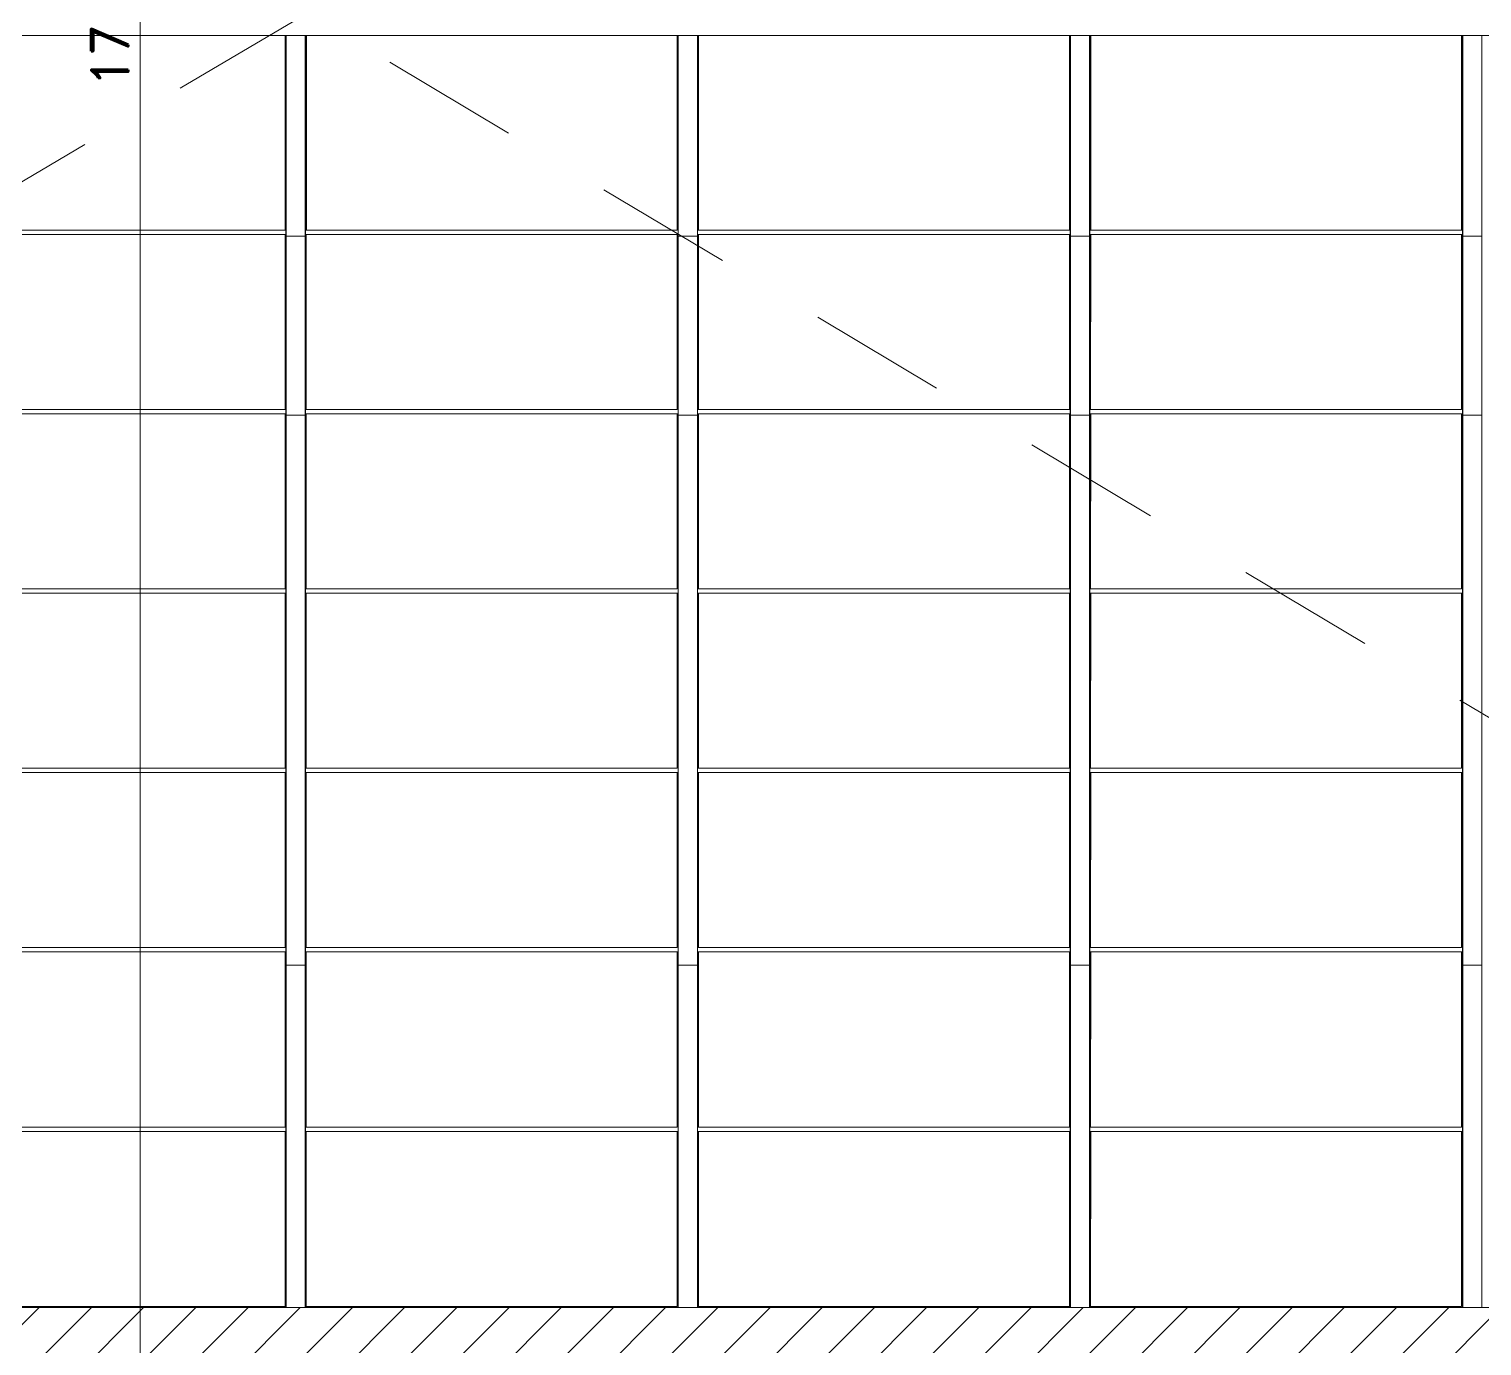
# Model space of a CAD drawing. Header units: metres. Extents: x -227.9 to -140, y 37.9 to 92.1.
# Drawn here: x -195.01 to -187.14, y 60.81 to 67.94 of the extents above; entities that cross this region are included whole.
import ezdxf

# ---------------------------------------------------------------- set-up
doc = ezdxf.new("R2010")
doc.units = ezdxf.units.M
doc.linetypes.add('JIS_02_0.7', pattern=[1.35, 0.75, -0.6])
for name, color, linetype, lineweight in [('A-ANNO-DIMS', 7, 'Continuous', 9), ('A-ANNO-DIMS-100', 7, 'Continuous', 9), ('A-FLOR', 7, 'Continuous', 5), ('A-FLOR-PATT', 7, 'Continuous', 5), ('A-GENM', 7, 'Continuous', 5), ('S-BEAM', 7, 'Continuous', 5)]:
    doc.layers.add(name, color=color, linetype=linetype, lineweight=lineweight)
doc.layers.add('A-DETL', color=94, linetype='Continuous', lineweight=5, true_color=0x00a600)
doc.layers.add('G-IMPT', color=8, linetype='Continuous', lineweight=5, true_color=0x808080)
doc.styles.add('RomanD_B', font='', dxfattribs={"height": 0.2})
doc.styles.get('RomanD_B').set_extended_font_data('RomanD', bold=True)
doc.dimstyles.new('LAG-Romans_0_2', dxfattribs={"dimscale": 0.3048, "dimtxt": 0.200715, "dimasz": 0.492126, "dimexe": 0.787402, "dimexo": 0.0625, "dimgap": 0, "dimtad": 1, "dimrnd": 0.01, "dimzin": 0, "dimdsep": 46, "dimtxsty": 'RomanD_B', "dimblk1": 'OBLIQUE', "dimblk2": 'OBLIQUE', "dimsah": 1, "dimcen": 0.09, "dimdle": 0.656168, "dimazin": 0, "dimtfac": 1, "dimtdec": 4, "dimtix": 1, "dimtmove": 0, "dimatfit": 3, "dimfxl": 0.787402, "dimfxlon": 1, "dimtvp": 1, "dimtolj": 1, "dimtzin": 0, "dimarcsym": 2})

# ---------------------------------------------------------------- blocks, each defined once
blk = doc.blocks.new('LAG-B1020-CADRE STRUCTURELLE-PATIO - MUC-PATIO_skp_97-11715570-MUC-LAG-PRO-PLA-ARC-TZN-N02-AG02Ec-Cote')
at = {"layer": 'G-IMPT', "color": 7}
for p, q in [((-0.3673, 0.0244), (-24.7873, 0.0244)), ((-24.7873, 0.0244), (-0.3673, 0.0244))]:
    blk.add_line(p, q, dxfattribs=at)
blk = doc.blocks.new('LAG-B1020-CADRE STRUCTURELLE-PATIO - MUC-PATIO_skp_80-11715553-MUC-LAG-PRO-PLA-ARC-TZN-N02-AG02Ec-Cote')
at = {"layer": 'G-IMPT', "color": 7}
for p, q in [((12.4326, 7.8857), (12.4326, 6.8313)), ((12.4326, 6.8313), (12.4326, 7.8857)), ((12.5465, 7.8857), (12.5465, 6.8313)), ((12.5465, 6.8313), (12.5465, 7.8857)), ((14.5576, 7.8857), (14.5576, 6.8313)), ((14.5576, 6.8313), (14.5576, 7.8857)), ((14.6715, 7.8857), (14.6715, 6.8313)), ((14.6715, 6.8313), (14.6715, 7.8857)), ((16.6826, 7.8857), (16.6826, 6.8313)), ((16.6826, 6.8313), (16.6826, 7.8857)), ((16.7965, 7.8857), (16.7965, 6.8313)), ((16.7965, 6.8313), (16.7965, 7.8857)), ((18.8076, 7.8857), (18.8076, 6.8313)), ((18.8076, 6.8313), (18.8076, 7.8857)), ((10.4177, 6.8069), (12.4365, 6.8069)), ((12.4365, 6.8069), (10.4177, 6.8069)), ((10.4215, 6.8313), (12.4326, 6.8313)), ((12.4326, 6.8313), (10.4215, 6.8313)), ((12.4321, 5.8597), (12.4321, 6.8069)), ((12.4321, 6.8069), (12.4321, 5.8597)), ((12.5427, 6.8069), (14.5615, 6.8069)), ((14.5615, 6.8069), (12.5427, 6.8069)), ((12.546, 5.8597), (12.546, 6.8069)), ((12.546, 6.8069), (12.546, 5.8597)), ((12.5465, 6.8313), (14.5576, 6.8313)), ((14.5576, 6.8313), (12.5465, 6.8313)), ((14.5571, 5.8597), (14.5571, 6.8069)), ((14.5571, 6.8069), (14.5571, 5.8597)), ((16.6865, 6.8069), (14.6677, 6.8069)), ((14.6677, 6.8069), (16.6865, 6.8069)), ((14.671, 6.8069), (14.671, 5.8597)), ((14.671, 5.8597), (14.671, 6.8069)), ((16.6826, 6.8313), (14.6715, 6.8313)), ((14.6715, 6.8313), (16.6826, 6.8313)), ((16.6821, 6.8069), (16.6821, 5.8597)), ((16.6821, 5.8597), (16.6821, 6.8069)), ((16.7927, 6.8069), (18.8115, 6.8069)), ((18.8115, 6.8069), (16.7927, 6.8069)), ((16.796, 5.8597), (16.796, 6.8069)), ((16.796, 6.8069), (16.796, 5.8597)), ((16.7965, 6.8313), (18.8076, 6.8313)), ((18.8076, 6.8313), (16.7965, 6.8313)), ((18.8071, 5.8597), (18.8071, 6.8069)), ((18.8071, 6.8069), (18.8071, 5.8597)), ((10.4177, 5.8353), (12.4365, 5.8353)), ((10.4177, 5.8353), (12.4365, 5.8353)), ((10.421, 5.8597), (12.4321, 5.8597)), ((10.421, 5.8597), (12.4321, 5.8597)), ((12.4321, 4.8881), (12.4321, 5.8353)), ((12.4321, 5.8353), (12.4321, 4.8881)), ((12.5427, 5.8353), (14.5615, 5.8353)), ((12.5427, 5.8353), (14.5615, 5.8353)), ((12.546, 5.8597), (14.5571, 5.8597)), ((12.546, 5.8597), (14.5571, 5.8597)), ((12.546, 4.8881), (12.546, 5.8353)), ((12.546, 5.8353), (12.546, 4.8881)), ((14.5571, 4.8881), (14.5571, 5.8353)), ((14.5571, 5.8353), (14.5571, 4.8881)), ((14.6677, 5.8353), (16.6865, 5.8353)), ((14.6677, 5.8353), (16.6865, 5.8353)), ((14.671, 5.8597), (16.6821, 5.8597)), ((14.671, 5.8597), (16.6821, 5.8597)), ((14.671, 4.8881), (14.671, 5.8353)), ((14.671, 5.8353), (14.671, 4.8881)), ((16.6821, 4.8881), (16.6821, 5.8353)), ((16.6821, 5.8353), (16.6821, 4.8881)), ((16.7927, 5.8353), (18.8115, 5.8353)), ((16.7927, 5.8353), (18.8115, 5.8353)), ((16.796, 5.8597), (18.8071, 5.8597)), ((16.796, 5.8597), (18.8071, 5.8597)), ((16.796, 4.8881), (16.796, 5.8353)), ((16.796, 5.8353), (16.796, 4.8881)), ((18.8071, 4.8881), (18.8071, 5.8353)), ((18.8071, 5.8353), (18.8071, 4.8881)), ((10.421, 4.8881), (12.4321, 4.8881)), ((10.421, 4.8881), (12.4321, 4.8881)), ((12.546, 4.8881), (14.5571, 4.8881)), ((12.546, 4.8881), (14.5571, 4.8881)), ((14.671, 4.8881), (16.6821, 4.8881)), ((14.671, 4.8881), (16.6821, 4.8881)), ((16.796, 4.8881), (18.8071, 4.8881)), ((16.796, 4.8881), (18.8071, 4.8881)), ((10.4177, 4.8637), (12.4365, 4.8637)), ((10.4177, 4.8637), (12.4365, 4.8637)), ((12.4321, 3.9159), (12.4321, 4.8637)), ((12.4321, 4.8637), (12.4321, 3.9159)), ((12.5427, 4.8637), (14.5615, 4.8637)), ((12.5427, 4.8637), (14.5615, 4.8637)), ((12.546, 4.8637), (12.546, 3.9159)), ((12.546, 3.9159), (12.546, 4.8637)), ((14.5571, 4.8637), (14.5571, 3.9159)), ((14.5571, 3.9159), (14.5571, 4.8637)), ((14.6677, 4.8637), (16.6865, 4.8637)), ((14.6677, 4.8637), (16.6865, 4.8637)), ((14.671, 4.8637), (14.671, 3.9159)), ((14.671, 3.9159), (14.671, 4.8637)), ((16.6821, 4.8637), (16.6821, 3.9159)), ((16.6821, 3.9159), (16.6821, 4.8637)), ((16.7927, 4.8637), (18.8115, 4.8637)), ((16.7927, 4.8637), (18.8115, 4.8637)), ((16.796, 3.9159), (16.796, 4.8637)), ((16.796, 4.8637), (16.796, 3.9159)), ((18.8071, 3.9159), (18.8071, 4.8637)), ((18.8071, 4.8637), (18.8071, 3.9159)), ((10.4177, 3.8915), (12.4365, 3.8915)), ((10.4177, 3.8915), (12.4365, 3.8915)), ((10.421, 3.9159), (12.4321, 3.9159)), ((10.421, 3.9159), (12.4321, 3.9159)), ((12.4321, 2.9443), (12.4321, 3.8915)), ((12.4321, 3.8915), (12.4321, 2.9443)), ((12.5427, 3.8915), (14.5615, 3.8915)), ((12.5427, 3.8915), (14.5615, 3.8915)), ((12.546, 3.9159), (14.5571, 3.9159)), ((12.546, 3.9159), (14.5571, 3.9159)), ((12.546, 2.9443), (12.546, 3.8915)), ((12.546, 3.8915), (12.546, 2.9443)), ((14.5571, 2.9443), (14.5571, 3.8915)), ((14.5571, 3.8915), (14.5571, 2.9443)), ((14.6677, 3.8915), (16.6865, 3.8915)), ((14.6677, 3.8915), (16.6865, 3.8915)), ((14.671, 3.9159), (16.6821, 3.9159)), ((14.671, 3.9159), (16.6821, 3.9159)), ((14.671, 3.8915), (14.671, 2.9443)), ((14.671, 2.9443), (14.671, 3.8915)), ((16.6821, 3.8915), (16.6821, 2.9443)), ((16.6821, 2.9443), (16.6821, 3.8915)), ((16.7927, 3.8915), (18.8115, 3.8915)), ((16.7927, 3.8915), (18.8115, 3.8915)), ((16.796, 3.9159), (18.8071, 3.9159)), ((16.796, 3.9159), (18.8071, 3.9159)), ((16.796, 2.9443), (16.796, 3.8915)), ((16.796, 3.8915), (16.796, 2.9443)), ((18.8071, 2.9443), (18.8071, 3.8915)), ((18.8071, 3.8915), (18.8071, 2.9443)), ((10.4177, 2.92), (12.4365, 2.92)), ((10.4177, 2.92), (12.4365, 2.92)), ((10.421, 2.9443), (12.4321, 2.9443)), ((10.421, 2.9443), (12.4321, 2.9443)), ((12.4321, 1.9715), (12.4321, 2.9199)), ((12.4321, 2.9199), (12.4321, 1.9715)), ((12.5427, 2.92), (14.5615, 2.92)), ((12.5427, 2.92), (14.5615, 2.92)), ((12.546, 2.9443), (14.5571, 2.9443)), ((12.546, 2.9443), (14.5571, 2.9443)), ((12.546, 2.9199), (12.546, 1.9715)), ((12.546, 1.9715), (12.546, 2.9199)), ((14.5571, 1.9715), (14.5571, 2.9199)), ((14.5571, 2.9199), (14.5571, 1.9715)), ((14.6677, 2.92), (16.6865, 2.92)), ((14.6677, 2.92), (16.6865, 2.92)), ((14.671, 2.9443), (16.6821, 2.9443)), ((14.671, 2.9443), (16.6821, 2.9443)), ((14.671, 1.9715), (14.671, 2.9199)), ((14.671, 2.9199), (14.671, 1.9715)), ((16.6821, 1.9715), (16.6821, 2.9199)), ((16.6821, 2.9199), (16.6821, 1.9715)), ((16.7927, 2.92), (18.8115, 2.92)), ((16.7927, 2.92), (18.8115, 2.92)), ((16.796, 2.9443), (18.8071, 2.9443)), ((16.796, 2.9443), (18.8071, 2.9443)), ((16.796, 1.9715), (16.796, 2.9199)), ((16.796, 2.9199), (16.796, 1.9715)), ((18.8071, 1.9715), (18.8071, 2.9199)), ((18.8071, 2.9199), (18.8071, 1.9715)), ((10.421, 1.9715), (12.4321, 1.9715)), ((10.421, 1.9715), (12.4321, 1.9715)), ((12.546, 1.9715), (14.5571, 1.9715)), ((12.546, 1.9715), (14.5571, 1.9715)), ((14.671, 1.9715), (16.6821, 1.9715)), ((14.671, 1.9715), (16.6821, 1.9715)), ((16.796, 1.9715), (18.8071, 1.9715)), ((16.796, 1.9715), (18.8071, 1.9715)), ((10.4177, 1.9471), (12.4365, 1.9471)), ((10.4177, 1.9471), (12.4365, 1.9471)), ((12.4321, 0.9999), (12.4321, 1.9471)), ((12.4321, 1.9471), (12.4321, 0.9999)), ((12.5427, 1.9471), (14.5615, 1.9471)), ((12.5427, 1.9471), (14.5615, 1.9471)), ((12.546, 0.9999), (12.546, 1.9471)), ((12.546, 1.9471), (12.546, 0.9999)), ((14.5571, 0.9999), (14.5571, 1.9471)), ((14.5571, 1.9471), (14.5571, 0.9999)), ((14.6677, 1.9471), (16.6865, 1.9471)), ((14.6677, 1.9471), (16.6865, 1.9471)), ((14.671, 0.9999), (14.671, 1.9471)), ((14.671, 1.9471), (14.671, 0.9999)), ((16.6821, 0.9999), (16.6821, 1.9471)), ((16.6821, 1.9471), (16.6821, 0.9999)), ((16.7927, 1.9471), (18.8115, 1.9471)), ((16.7927, 1.9471), (18.8115, 1.9471)), ((16.796, 0.9999), (16.796, 1.9471)), ((16.796, 1.9471), (16.796, 0.9999)), ((18.8071, 0.9999), (18.8071, 1.9471)), ((18.8071, 1.9471), (18.8071, 0.9999)), ((10.421, 0.9999), (12.4321, 0.9999)), ((10.421, 0.9999), (12.4321, 0.9999)), ((12.546, 0.9999), (14.5571, 0.9999)), ((12.546, 0.9999), (14.5571, 0.9999)), ((14.671, 0.9999), (16.6821, 0.9999)), ((14.671, 0.9999), (16.6821, 0.9999)), ((16.796, 0.9999), (18.8071, 0.9999)), ((16.796, 0.9999), (18.8071, 0.9999))]:
    blk.add_line(p, q, dxfattribs=at)
blk = doc.blocks.new('LAG-B1020-CADRE STRUCTURELLE-PATIO - MUC-PATIO_skp_79-11715552-MUC-LAG-PRO-PLA-ARC-TZN-N02-AG02Ec-Cote')
at = {"layer": 'G-IMPT', "color": 7}
for p, q in [((12.4121, 6.8029), (12.4121, 7.8574)), ((12.4121, 7.8574), (12.4121, 6.8029)), ((12.526, 7.8574), (12.526, 6.8029)), ((12.526, 7.8574), (12.526, 6.8029)), ((14.5371, 6.8029), (14.5371, 7.8574)), ((14.5371, 7.8574), (14.5371, 6.8029)), ((14.651, 7.8574), (14.651, 6.8029)), ((14.651, 7.8574), (14.651, 6.8029)), ((16.6621, 6.8029), (16.6621, 7.8574)), ((16.6621, 7.8574), (16.6621, 6.8029)), ((16.776, 7.8574), (16.776, 6.8029)), ((16.776, 7.8574), (16.776, 6.8029)), ((18.7871, 6.8029), (18.7871, 7.8574)), ((18.7871, 7.8574), (18.7871, 6.8029)), ((12.4121, 6.8029), (10.401, 6.8029)), ((10.401, 6.8029), (12.4121, 6.8029)), ((12.4121, 5.8313), (12.4121, 6.7786)), ((12.4121, 6.7786), (12.4121, 5.8313)), ((14.5371, 6.8029), (12.526, 6.8029)), ((12.526, 6.8029), (14.5371, 6.8029)), ((12.526, 6.7786), (12.526, 5.8313)), ((12.526, 6.7786), (12.526, 5.8313)), ((14.5371, 6.7786), (14.5371, 5.8313)), ((14.5371, 5.8313), (14.5371, 6.7786)), ((16.6621, 6.8029), (14.651, 6.8029)), ((14.651, 6.8029), (16.6621, 6.8029)), ((14.651, 6.7786), (14.651, 5.8313)), ((14.651, 6.7786), (14.651, 5.8313)), ((16.6621, 5.8313), (16.6621, 6.7786)), ((16.6621, 6.7786), (16.6621, 5.8313)), ((18.7871, 6.8029), (16.776, 6.8029)), ((16.776, 6.8029), (18.7871, 6.8029)), ((16.776, 6.7786), (16.776, 5.8313)), ((16.776, 6.7786), (16.776, 5.8313)), ((18.7871, 5.8313), (18.7871, 6.7786)), ((18.7871, 6.7786), (18.7871, 5.8313)), ((12.4121, 5.8313), (10.401, 5.8313)), ((12.4121, 5.8313), (10.401, 5.8313)), ((14.5371, 5.8313), (12.526, 5.8313)), ((14.5371, 5.8313), (12.526, 5.8313)), ((16.6621, 5.8313), (14.651, 5.8313)), ((16.6621, 5.8313), (14.651, 5.8313)), ((18.7871, 5.8313), (16.776, 5.8313)), ((18.7871, 5.8313), (16.776, 5.8313)), ((12.4121, 4.8597), (12.4121, 5.807)), ((12.4121, 5.807), (12.4121, 4.8597)), ((12.526, 5.807), (12.526, 4.8597)), ((12.526, 5.807), (12.526, 4.8597)), ((14.5371, 4.8597), (14.5371, 5.807)), ((14.5371, 5.807), (14.5371, 4.8597)), ((14.651, 5.807), (14.651, 4.8597)), ((14.651, 5.807), (14.651, 4.8597)), ((16.6621, 4.8597), (16.6621, 5.807)), ((16.6621, 5.807), (16.6621, 4.8597)), ((16.776, 5.807), (16.776, 4.8597)), ((16.776, 5.807), (16.776, 4.8597)), ((18.7871, 4.8597), (18.7871, 5.807)), ((18.7871, 5.807), (18.7871, 4.8597)), ((12.4121, 4.8597), (10.401, 4.8597)), ((12.4121, 4.8597), (10.401, 4.8597)), ((12.4121, 3.8876), (12.4121, 4.8354)), ((12.4121, 4.8354), (12.4121, 3.8876)), ((14.5371, 4.8597), (12.526, 4.8597)), ((14.5371, 4.8597), (12.526, 4.8597)), ((12.526, 4.8354), (12.526, 3.8876)), ((12.526, 4.8354), (12.526, 3.8876)), ((14.5371, 3.8876), (14.5371, 4.8354)), ((14.5371, 4.8354), (14.5371, 3.8876)), ((16.6621, 4.8597), (14.651, 4.8597)), ((16.6621, 4.8597), (14.651, 4.8597)), ((14.651, 4.8354), (14.651, 3.8876)), ((14.651, 4.8354), (14.651, 3.8876)), ((16.6621, 3.8876), (16.6621, 4.8354)), ((16.6621, 4.8354), (16.6621, 3.8876)), ((18.7871, 4.8597), (16.776, 4.8597)), ((18.7871, 4.8597), (16.776, 4.8597)), ((16.776, 4.8354), (16.776, 3.8876)), ((16.776, 4.8354), (16.776, 3.8876)), ((18.7871, 3.8876), (18.7871, 4.8354)), ((18.7871, 4.8354), (18.7871, 3.8876)), ((12.4121, 3.8876), (10.401, 3.8876)), ((12.4121, 3.8876), (10.401, 3.8876)), ((12.4121, 2.916), (12.4121, 3.8632)), ((12.4121, 3.8632), (12.4121, 2.916)), ((14.5371, 3.8876), (12.526, 3.8876)), ((14.5371, 3.8876), (12.526, 3.8876)), ((12.526, 3.8632), (12.526, 2.916)), ((12.526, 3.8632), (12.526, 2.916)), ((14.5371, 2.916), (14.5371, 3.8632)), ((14.5371, 3.8632), (14.5371, 2.916)), ((16.6621, 3.8876), (14.651, 3.8876)), ((16.6621, 3.8876), (14.651, 3.8876)), ((14.651, 3.8632), (14.651, 2.916)), ((14.651, 3.8632), (14.651, 2.916)), ((16.6621, 2.916), (16.6621, 3.8632)), ((16.6621, 3.8632), (16.6621, 2.916)), ((18.7871, 3.8876), (16.776, 3.8876)), ((18.7871, 3.8876), (16.776, 3.8876)), ((16.776, 3.8632), (16.776, 2.916)), ((16.776, 3.8632), (16.776, 2.916)), ((18.7871, 2.916), (18.7871, 3.8632)), ((18.7871, 3.8632), (18.7871, 2.916)), ((12.4121, 2.916), (10.401, 2.916)), ((12.4121, 2.916), (10.401, 2.916)), ((14.5371, 2.916), (12.526, 2.916)), ((14.5371, 2.916), (12.526, 2.916)), ((16.6621, 2.916), (14.651, 2.916)), ((16.6621, 2.916), (14.651, 2.916)), ((18.7871, 2.916), (16.776, 2.916)), ((18.7871, 2.916), (16.776, 2.916)), ((12.4121, 1.9432), (12.4121, 2.8916)), ((12.4121, 2.8916), (12.4121, 1.9432)), ((12.526, 2.8916), (12.526, 1.9432)), ((12.526, 2.8916), (12.526, 1.9432)), ((14.5371, 1.9432), (14.5371, 2.8916)), ((14.5371, 2.8916), (14.5371, 1.9432)), ((14.651, 2.8916), (14.651, 1.9432)), ((14.651, 2.8916), (14.651, 1.9432)), ((16.6621, 1.9432), (16.6621, 2.8916)), ((16.6621, 2.8916), (16.6621, 1.9432)), ((16.776, 2.8916), (16.776, 1.9432)), ((16.776, 2.8916), (16.776, 1.9432)), ((18.7871, 1.9432), (18.7871, 2.8916)), ((18.7871, 2.8916), (18.7871, 1.9432)), ((12.4121, 1.9432), (10.401, 1.9432)), ((12.4121, 1.9432), (10.401, 1.9432)), ((12.4121, 1.9188), (12.4121, 0.9716)), ((12.4121, 0.9716), (12.4121, 1.9188)), ((14.5371, 1.9432), (12.526, 1.9432)), ((14.5371, 1.9432), (12.526, 1.9432)), ((12.526, 1.9188), (12.526, 0.9716)), ((12.526, 1.9188), (12.526, 0.9716)), ((14.5371, 0.9716), (14.5371, 1.9188)), ((14.5371, 1.9188), (14.5371, 0.9716)), ((16.6621, 1.9432), (14.651, 1.9432)), ((16.6621, 1.9432), (14.651, 1.9432)), ((14.651, 1.9188), (14.651, 0.9716)), ((14.651, 1.9188), (14.651, 0.9716)), ((16.6621, 0.9716), (16.6621, 1.9188)), ((16.6621, 1.9188), (16.6621, 0.9716)), ((18.7871, 1.9432), (16.776, 1.9432)), ((18.7871, 1.9432), (16.776, 1.9432)), ((16.776, 1.9188), (16.776, 0.9716)), ((16.776, 1.9188), (16.776, 0.9716)), ((18.7871, 0.9716), (18.7871, 1.9188)), ((18.7871, 1.9188), (18.7871, 0.9716)), ((12.4121, 0.9716), (10.401, 0.9716)), ((12.4121, 0.9716), (10.401, 0.9716)), ((14.5371, 0.9716), (12.526, 0.9716)), ((14.5371, 0.9716), (12.526, 0.9716)), ((16.6621, 0.9716), (14.651, 0.9716)), ((16.6621, 0.9716), (14.651, 0.9716)), ((18.7871, 0.9716), (16.776, 0.9716)), ((18.7871, 0.9716), (16.776, 0.9716))]:
    blk.add_line(p, q, dxfattribs=at)
blk = doc.blocks.new('LAG-B1020-CADRE STRUCTURELLE-PATIO - MUC-PATIO_skp_76-11715549-MUC-LAG-PRO-PLA-ARC-TZN-N02-AG02Ec-Cote')
at = {"layer": 'G-IMPT', "color": 7}
for p, q in [((12.526, 7.9319), (12.526, 6.8445)), ((12.526, 7.9319), (12.526, 6.8445)), ((12.631, 7.9319), (12.631, 6.8445)), ((12.631, 6.8445), (12.631, 7.9319)), ((14.651, 7.9319), (14.651, 6.8445)), ((14.651, 7.9319), (14.651, 6.8445)), ((14.756, 7.9319), (14.756, 6.8445)), ((14.756, 6.8445), (14.756, 7.9319)), ((16.776, 7.9319), (16.776, 6.8445)), ((16.776, 7.9319), (16.776, 6.8445)), ((16.881, 7.9319), (16.881, 6.8445)), ((16.881, 6.8445), (16.881, 7.9319)), ((18.901, 7.9319), (18.901, 6.8445)), ((18.901, 7.9319), (18.901, 6.8445)), ((19.006, 7.9319), (19.006, 6.8445)), ((19.006, 6.8445), (19.006, 7.9319)), ((12.631, 6.8445), (12.526, 6.8445)), ((12.631, 6.8445), (12.526, 6.8445)), ((12.526, 5.8739), (12.526, 6.8445)), ((12.526, 6.8445), (12.526, 5.8739)), ((12.631, 6.8445), (12.631, 5.8739)), ((12.631, 6.8445), (12.631, 5.8739)), ((14.756, 6.8445), (14.651, 6.8445)), ((14.756, 6.8445), (14.651, 6.8445)), ((14.651, 5.8739), (14.651, 6.8445)), ((14.651, 6.8445), (14.651, 5.8739)), ((14.756, 6.8445), (14.756, 5.8739)), ((14.756, 6.8445), (14.756, 5.8739)), ((16.881, 6.8445), (16.776, 6.8445)), ((16.881, 6.8445), (16.776, 6.8445)), ((16.776, 5.8739), (16.776, 6.8445)), ((16.776, 6.8445), (16.776, 5.8739)), ((16.881, 6.8445), (16.881, 5.8739)), ((16.881, 6.8445), (16.881, 5.8739)), ((19.006, 6.8445), (18.901, 6.8445)), ((19.006, 6.8445), (18.901, 6.8445)), ((18.901, 5.8739), (18.901, 6.8445)), ((18.901, 6.8445), (18.901, 5.8739)), ((19.006, 6.8445), (19.006, 5.8739)), ((19.006, 6.8445), (19.006, 5.8739)), ((12.631, 5.8739), (12.526, 5.8739)), ((12.526, 5.8739), (12.631, 5.8739)), ((12.526, 5.8739), (12.526, 2.8946)), ((12.526, 5.8739), (12.526, 2.8946)), ((12.631, 5.8738), (12.631, 2.8946)), ((12.631, 2.8946), (12.631, 5.8738)), ((14.756, 5.8739), (14.651, 5.8739)), ((14.651, 5.8739), (14.756, 5.8739)), ((14.651, 5.8739), (14.651, 2.8946)), ((14.651, 5.8739), (14.651, 2.8946)), ((14.756, 5.8738), (14.756, 2.8946)), ((14.756, 2.8946), (14.756, 5.8738)), ((16.881, 5.8739), (16.776, 5.8739)), ((16.776, 5.8739), (16.881, 5.8739)), ((16.776, 5.8739), (16.776, 2.8946)), ((16.776, 5.8739), (16.776, 2.8946)), ((16.881, 5.8738), (16.881, 2.8946)), ((16.881, 2.8946), (16.881, 5.8738)), ((19.006, 5.8739), (18.901, 5.8739)), ((18.901, 5.8739), (19.006, 5.8739)), ((18.901, 5.8739), (18.901, 2.8946)), ((18.901, 5.8739), (18.901, 2.8946)), ((19.006, 5.8738), (19.006, 2.8946)), ((19.006, 2.8946), (19.006, 5.8738)), ((12.631, 2.8946), (12.526, 2.8946)), ((12.631, 2.8946), (12.526, 2.8946)), ((12.526, 1.0402), (12.526, 2.8946)), ((12.526, 2.8946), (12.526, 1.0402)), ((12.631, 2.8945), (12.631, 1.0402)), ((12.631, 2.8945), (12.631, 1.0402)), ((14.756, 2.8946), (14.651, 2.8946)), ((14.756, 2.8946), (14.651, 2.8946)), ((14.651, 1.0402), (14.651, 2.8946)), ((14.651, 2.8946), (14.651, 1.0402)), ((14.756, 2.8945), (14.756, 1.0402)), ((14.756, 2.8945), (14.756, 1.0402)), ((16.881, 2.8946), (16.776, 2.8946)), ((16.881, 2.8946), (16.776, 2.8946)), ((16.776, 1.0402), (16.776, 2.8946)), ((16.776, 2.8946), (16.776, 1.0402)), ((16.881, 2.8945), (16.881, 1.0402)), ((16.881, 2.8945), (16.881, 1.0402)), ((19.006, 2.8946), (18.901, 2.8946)), ((19.006, 2.8946), (18.901, 2.8946)), ((18.901, 1.0402), (18.901, 2.8946)), ((18.901, 2.8946), (18.901, 1.0402)), ((19.006, 2.8945), (19.006, 1.0402)), ((19.006, 2.8945), (19.006, 1.0402))]:
    blk.add_line(p, q, dxfattribs=at)
blk = doc.blocks.new('LAG-B1020-CADRE STRUCTURELLE-PATIO - MUC-PATIO_skp_2-11715475-MUC-LAG-PRO-PLA-ARC-TZN-N02-AG02Ec-Cote')
for name, p in [('LAG-B1020-CADRE STRUCTURELLE-PATIO - MUC-PATIO_skp_97-11715570-MUC-LAG-PRO-PLA-ARC-TZN-N02-AG02Ec-Cote', (25.2869, 8.0479)), ('LAG-B1020-CADRE STRUCTURELLE-PATIO - MUC-PATIO_skp_80-11715553-MUC-LAG-PRO-PLA-ARC-TZN-N02-AG02Ec-Cote', (0.2194, 0.1866)), ('LAG-B1020-CADRE STRUCTURELLE-PATIO - MUC-PATIO_skp_79-11715552-MUC-LAG-PRO-PLA-ARC-TZN-N02-AG02Ec-Cote', (0.2394, 0.2149)), ('LAG-B1020-CADRE STRUCTURELLE-PATIO - MUC-PATIO_skp_76-11715549-MUC-LAG-PRO-PLA-ARC-TZN-N02-AG02Ec-Cote', (0.1299, 0.1404))]:
    blk.add_blockref(name, p)
blk = doc.blocks.new('LAG-B1020-CADRE STRUCTURELLE-PATIO - LAG-LAG-B1020-CADRE STRUCTURELLE-PATIO-10510598-MUC-LAG-PRO-PLA-ARC-TZN-N02-AG02Ec-Cote')
blk.add_blockref('LAG-B1020-CADRE STRUCTURELLE-PATIO - MUC-PATIO_skp_2-11715475-MUC-LAG-PRO-PLA-ARC-TZN-N02-AG02Ec-Cote', (-12.7084, -8.23))
blk = doc.blocks.new('DIMBLOCK147-MUC-LAG-PRO-PLA-ARC-TZN-N02-AG02Ec-Cote')
at = {"layer": 'A-ANNO-DIMS-100', "transparency": 16777216}
for p, q in [((-194.4115, 59.3635), (-194.4115, 76.7635)), ((-194.6515, 76.5635), (-194.1715, 76.5635)), ((-194.4115, 76.5635), (-194.6515, 76.5635)), ((-194.6515, 59.5635), (-194.1715, 59.5635)), ((-194.4115, 59.5635), (-194.6515, 59.5635))]:
    blk.add_line(p, q, dxfattribs=at)
at = {"layer": 'A-ANNO-DIMS-100', "lineweight": 25, "transparency": 16777216}
for p, q in [((-194.4115, 76.5635), (-194.4865, 76.6385)), ((-194.4115, 76.5635), (-194.3365, 76.4885)), ((-194.4115, 59.5635), (-194.4865, 59.6385)), ((-194.4115, 59.5635), (-194.3365, 59.4885))]:
    blk.add_line(p, q, dxfattribs=at)
at = {"layer": 'A-ANNO-DIMS-100', "color": 0, "transparency": 16777216, "insert": (-194.6771, 67.6235), "char_height": 0.2, "width": 1.056069, "attachment_point": 1, "rotation": 90, "line_spacing_factor": 1.146391, "style": 'RomanD_B'}
blk.add_mtext('17.00', dxfattribs=at)
blk = doc.blocks.new('_Oblique')
at = {"color": 0, "linetype": 'ByBlock', "lineweight": -2}
blk.add_line((-0.5, -0.5), (0.5, 0.5), dxfattribs=at)
blk = doc.blocks.new('PATIO - CMS-PATIO-2083973-MUC-LAG-PRO-PLA-ARC-TZN-N02-AG02Ec-Cote')
at = {"layer": 'G-IMPT', "color": 7, "lineweight": 9}
for p, q in [((-0.057, -1.2121), (-0.057, -0.1577)), ((-0.057, -0.1577), (-0.057, -1.2121)), ((-0.0564, -0.1577), (-0.0564, -1.2121)), ((-0.0564, -1.2121), (-0.0564, -0.1577)), ((-0.0525, -0.1577), (-0.0525, -1.245)), ((-0.0525, -0.1577), (-0.0525, -1.245)), ((0.0525, -0.1577), (0.0525, -1.245)), ((0.0525, -1.245), (0.0525, -0.1577)), ((0.0569, -0.1577), (0.0569, -1.2121)), ((0.0569, -0.1577), (0.0569, -1.2121)), ((0.0575, -0.1577), (0.0575, -1.2121)), ((0.0575, -1.2121), (0.0575, -0.1577)), ((2.068, -1.2121), (2.068, -0.1577)), ((2.068, -0.1577), (2.068, -1.2121)), ((2.0686, -0.1577), (2.0686, -1.2121)), ((2.0686, -1.2121), (2.0686, -0.1577)), ((2.0725, -0.1577), (2.0725, -1.245)), ((2.0725, -0.1577), (2.0725, -1.245)), ((2.1775, -0.1577), (2.1775, -1.245)), ((2.1775, -1.245), (2.1775, -0.1577)), ((2.1819, -0.1577), (2.1819, -1.2121)), ((2.1819, -0.1577), (2.1819, -1.2121)), ((2.1825, -0.1577), (2.1825, -1.2121)), ((2.1825, -1.2121), (2.1825, -0.1577)), ((4.193, -1.2121), (4.193, -0.1577)), ((4.193, -0.1577), (4.193, -1.2121)), ((4.1936, -0.1577), (4.1936, -1.2121)), ((4.1936, -1.2121), (4.1936, -0.1577)), ((4.1975, -0.1577), (4.1975, -1.245)), ((4.1975, -0.1577), (4.1975, -1.245)), ((4.3025, -0.1577), (4.3025, -1.245)), ((4.3025, -1.245), (4.3025, -0.1577)), ((4.3069, -0.1577), (4.3069, -1.2121)), ((4.3069, -0.1577), (4.3069, -1.2121)), ((4.3075, -0.1577), (4.3075, -1.2121)), ((4.3075, -1.2121), (4.3075, -0.1577)), ((6.318, -1.2121), (6.318, -0.1577)), ((6.318, -0.1577), (6.318, -1.2121)), ((6.3186, -0.1577), (6.3186, -1.2121)), ((6.3186, -1.2121), (6.3186, -0.1577)), ((6.3225, -0.1577), (6.3225, -1.245)), ((6.3225, -0.1577), (6.3225, -1.245)), ((-0.057, -2.1837), (-0.057, -1.2365)), ((-0.057, -1.2365), (-0.057, -2.1837)), ((-0.057, -2.1837), (-0.057, -1.2365)), ((-0.057, -1.2365), (-0.057, -2.1837)), ((-0.0525, -2.2157), (-0.0525, -1.245)), ((-0.0525, -1.245), (-0.0525, -2.2157)), ((0.0525, -1.245), (0.0525, -2.2157)), ((0.0525, -1.245), (0.0525, -2.2157)), ((0.0569, -2.1837), (0.057, -1.2365)), ((0.0569, -1.2365), (0.0569, -2.1837)), ((0.0569, -1.2365), (0.0569, -2.1837)), ((0.057, -1.2365), (0.0569, -2.1837)), ((2.068, -2.1837), (2.068, -1.2365)), ((2.068, -1.2365), (2.068, -2.1837)), ((2.068, -1.2365), (2.068, -2.1837)), ((2.068, -2.1837), (2.068, -1.2365)), ((2.0725, -2.2157), (2.0725, -1.245)), ((2.0725, -1.245), (2.0725, -2.2157)), ((2.1775, -1.245), (2.1775, -2.2157)), ((2.1775, -1.245), (2.1775, -2.2157)), ((2.1819, -2.1837), (2.182, -1.2365)), ((2.1819, -1.2365), (2.1819, -2.1837)), ((2.1819, -1.2365), (2.1819, -2.1837)), ((2.182, -1.2365), (2.1819, -2.1837)), ((4.193, -1.2365), (4.193, -2.1837)), ((4.193, -2.1837), (4.193, -1.2365)), ((4.193, -2.1837), (4.193, -1.2365)), ((4.193, -1.2365), (4.193, -2.1837)), ((4.1975, -2.2157), (4.1975, -1.245)), ((4.1975, -1.245), (4.1975, -2.2157)), ((4.3025, -1.245), (4.3025, -2.2157)), ((4.3025, -1.245), (4.3025, -2.2157)), ((4.3069, -2.1837), (4.307, -1.2365)), ((4.3069, -1.2365), (4.3069, -2.1837)), ((4.3069, -1.2365), (4.3069, -2.1837)), ((4.307, -1.2365), (4.3069, -2.1837)), ((6.318, -2.1837), (6.318, -1.2365)), ((6.318, -1.2365), (6.318, -2.1837)), ((6.318, -2.1837), (6.318, -1.2365)), ((6.318, -1.2365), (6.318, -2.1837)), ((6.3225, -2.2157), (6.3225, -1.245)), ((6.3225, -1.245), (6.3225, -2.2157)), ((-0.057, -3.1553), (-0.057, -2.2081)), ((-0.057, -2.2081), (-0.057, -3.1553)), ((-0.057, -3.1553), (-0.057, -2.2081)), ((-0.057, -2.2081), (-0.057, -3.1553)), ((-0.0525, -2.2157), (-0.0525, -5.195)), ((-0.0525, -2.2157), (-0.0525, -5.195)), ((0.0525, -2.2157), (0.0525, -5.195)), ((0.0525, -5.195), (0.0525, -2.2157)), ((0.0569, -3.1553), (0.057, -2.2081)), ((0.0569, -2.2081), (0.0569, -3.1553)), ((0.0569, -2.2081), (0.0569, -3.1553)), ((0.0569, -2.2081), (0.0569, -3.1553)), ((2.068, -3.1553), (2.068, -2.2081)), ((2.068, -2.2081), (2.068, -3.1553)), ((2.068, -3.1553), (2.068, -2.2081)), ((2.068, -2.2081), (2.068, -3.1553)), ((2.0725, -2.2157), (2.0725, -5.195)), ((2.0725, -2.2157), (2.0725, -5.195)), ((2.1775, -2.2157), (2.1775, -5.195)), ((2.1775, -5.195), (2.1775, -2.2157)), ((2.1819, -3.1553), (2.182, -2.2081)), ((2.1819, -2.2081), (2.1819, -3.1553)), ((2.1819, -2.2081), (2.1819, -3.1553)), ((2.1819, -2.2081), (2.1819, -3.1553)), ((4.193, -3.1553), (4.193, -2.2081)), ((4.193, -2.2081), (4.193, -3.1553)), ((4.193, -3.1553), (4.193, -2.2081)), ((4.193, -2.2081), (4.193, -3.1553)), ((4.1975, -2.2157), (4.1975, -5.195)), ((4.1975, -2.2157), (4.1975, -5.195)), ((4.3025, -2.2157), (4.3025, -5.195)), ((4.3025, -5.195), (4.3025, -2.2157)), ((4.3069, -3.1553), (4.307, -2.2081)), ((4.3069, -2.2081), (4.3069, -3.1553)), ((4.3069, -2.2081), (4.3069, -3.1553)), ((4.3069, -2.2081), (4.3069, -3.1553)), ((6.318, -3.1553), (6.318, -2.2081)), ((6.318, -2.2081), (6.318, -3.1553)), ((6.318, -3.1553), (6.318, -2.2081)), ((6.318, -2.2081), (6.318, -3.1553)), ((6.3225, -2.2157), (6.3225, -5.195)), ((6.3225, -2.2157), (6.3225, -5.195)), ((-0.057, -4.1275), (-0.057, -3.1797)), ((-0.057, -3.1797), (-0.057, -4.1275)), ((-0.057, -4.1275), (-0.057, -3.1797)), ((-0.057, -3.1797), (-0.057, -4.1275)), ((0.0569, -4.1275), (0.057, -3.1797)), ((0.0569, -3.1797), (0.0569, -4.1275)), ((0.0569, -3.1797), (0.0569, -4.1275)), ((0.057, -3.1797), (0.0569, -4.1275)), ((2.068, -3.1797), (2.068, -4.1275)), ((2.068, -4.1275), (2.068, -3.1797)), ((2.068, -4.1275), (2.068, -3.1797)), ((2.068, -3.1797), (2.068, -4.1275)), ((2.1819, -4.1275), (2.182, -3.1797)), ((2.1819, -3.1797), (2.1819, -4.1275)), ((2.1819, -3.1797), (2.1819, -4.1275)), ((2.182, -3.1797), (2.1819, -4.1275)), ((4.193, -3.1797), (4.193, -4.1275)), ((4.193, -4.1275), (4.193, -3.1797)), ((4.193, -4.1275), (4.193, -3.1797)), ((4.193, -3.1797), (4.193, -4.1275)), ((4.3069, -4.1275), (4.307, -3.1797)), ((4.3069, -3.1797), (4.3069, -4.1275)), ((4.3069, -3.1797), (4.3069, -4.1275)), ((4.307, -3.1797), (4.3069, -4.1275)), ((6.318, -4.1275), (6.318, -3.1797)), ((6.318, -3.1797), (6.318, -4.1275)), ((6.318, -4.1275), (6.318, -3.1797)), ((6.318, -3.1797), (6.318, -4.1275)), ((-0.057, -5.0991), (-0.057, -4.1519)), ((-0.057, -4.1519), (-0.057, -5.0991)), ((-0.057, -5.0991), (-0.057, -4.1519)), ((-0.057, -4.1519), (-0.057, -5.0991)), ((0.0569, -5.0991), (0.057, -4.1519)), ((0.0569, -4.1519), (0.0569, -5.0991)), ((0.0569, -4.1519), (0.0569, -5.0991)), ((0.0569, -4.1519), (0.0569, -5.0991)), ((2.068, -5.0991), (2.068, -4.1519)), ((2.068, -4.1519), (2.068, -5.0991)), ((2.068, -5.0991), (2.068, -4.1519)), ((2.068, -4.1519), (2.068, -5.0991)), ((2.1819, -4.1519), (2.1819, -5.0991)), ((2.1819, -5.0991), (2.182, -4.1519)), ((2.1819, -4.1519), (2.1819, -5.0991)), ((2.1819, -4.1519), (2.1819, -5.0991)), ((4.193, -4.1519), (4.193, -5.0991)), ((4.193, -5.0991), (4.193, -4.1519)), ((4.193, -5.0991), (4.193, -4.1519)), ((4.193, -4.1519), (4.193, -5.0991)), ((4.3069, -5.0991), (4.307, -4.1519)), ((4.3069, -4.1519), (4.3069, -5.0991)), ((4.3069, -4.1519), (4.3069, -5.0991)), ((4.3069, -4.1519), (4.3069, -5.0991)), ((6.318, -5.0991), (6.318, -4.1519)), ((6.318, -4.1519), (6.318, -5.0991)), ((6.318, -5.0991), (6.318, -4.1519)), ((6.318, -4.1519), (6.318, -5.0991)), ((-0.057, -6.0719), (-0.057, -5.1234)), ((-0.057, -5.1234), (-0.057, -6.0719)), ((-0.057, -6.0719), (-0.057, -5.1234)), ((-0.057, -5.1234), (-0.057, -6.0719)), ((-0.0525, -7.0493), (-0.0525, -5.195)), ((-0.0525, -5.195), (-0.0525, -7.0493)), ((0.0525, -5.195), (0.0525, -7.0493)), ((0.0525, -5.195), (0.0525, -7.0493)), ((0.0569, -6.0719), (0.057, -5.1234)), ((0.0569, -5.1234), (0.0569, -6.0719)), ((0.0569, -5.1234), (0.0569, -6.0719)), ((0.057, -5.1234), (0.0569, -6.0719)), ((2.068, -6.0719), (2.068, -5.1234)), ((2.068, -5.1234), (2.068, -6.0719)), ((2.068, -6.0719), (2.068, -5.1234)), ((2.068, -5.1234), (2.068, -6.0719)), ((2.0725, -7.0493), (2.0725, -5.195)), ((2.0725, -5.195), (2.0725, -7.0493)), ((2.1775, -5.195), (2.1775, -7.0493)), ((2.1775, -5.195), (2.1775, -7.0493)), ((2.1819, -6.0719), (2.182, -5.1234)), ((2.1819, -5.1234), (2.1819, -6.0719)), ((2.1819, -5.1234), (2.1819, -6.0719)), ((2.182, -5.1234), (2.1819, -6.0719)), ((4.193, -6.0719), (4.193, -5.1234)), ((4.193, -5.1234), (4.193, -6.0719)), ((4.193, -6.0719), (4.193, -5.1234)), ((4.193, -5.1234), (4.193, -6.0719)), ((4.1975, -7.0493), (4.1975, -5.195)), ((4.1975, -5.195), (4.1975, -7.0493)), ((4.3025, -5.195), (4.3025, -7.0493)), ((4.3025, -5.195), (4.3025, -7.0493)), ((4.3069, -6.0719), (4.307, -5.1234)), ((4.3069, -5.1234), (4.3069, -6.0719)), ((4.3069, -5.1234), (4.3069, -6.0719)), ((4.307, -5.1234), (4.3069, -6.0719)), ((6.318, -6.0719), (6.318, -5.1234)), ((6.318, -5.1234), (6.318, -6.0719)), ((6.318, -6.0719), (6.318, -5.1234)), ((6.318, -5.1234), (6.318, -6.0719)), ((6.3225, -7.0493), (6.3225, -5.195)), ((6.3225, -5.195), (6.3225, -7.0493)), ((-0.057, -7.0435), (-0.057, -6.0963)), ((-0.057, -6.0963), (-0.057, -7.0435)), ((-0.057, -6.0963), (-0.057, -7.0435)), ((-0.057, -7.0435), (-0.057, -6.0963)), ((0.0569, -7.0435), (0.057, -6.0963)), ((0.0569, -6.0963), (0.0569, -7.0435)), ((0.0569, -6.0963), (0.0569, -7.0435)), ((0.0569, -6.0963), (0.0569, -7.0435)), ((2.068, -7.0435), (2.068, -6.0963)), ((2.068, -6.0963), (2.068, -7.0435)), ((2.068, -7.0435), (2.068, -6.0963)), ((2.068, -6.0963), (2.068, -7.0435)), ((2.1819, -7.0435), (2.182, -6.0963)), ((2.1819, -6.0963), (2.1819, -7.0435)), ((2.1819, -6.0963), (2.1819, -7.0435)), ((2.1819, -6.0963), (2.1819, -7.0435)), ((4.193, -7.0435), (4.193, -6.0963)), ((4.193, -6.0963), (4.193, -7.0435)), ((4.193, -7.0435), (4.193, -6.0963)), ((4.193, -6.0963), (4.193, -7.0435)), ((4.3069, -7.0435), (4.307, -6.0963)), ((4.3069, -6.0963), (4.3069, -7.0435)), ((4.3069, -6.0963), (4.3069, -7.0435)), ((4.3069, -6.0963), (4.3069, -7.0435)), ((6.318, -7.0435), (6.318, -6.0963)), ((6.318, -6.0963), (6.318, -7.0435)), ((6.318, -7.0435), (6.318, -6.0963)), ((6.318, -6.0963), (6.318, -7.0435))]:
    blk.add_line(p, q, dxfattribs=at)

msp = doc.modelspace()

# ---------------------------------------------------------------- hatches: boundary and pattern name
at = {"layer": 'A-FLOR-PATT', "lineweight": 9}
h = msp.add_hatch(dxfattribs=at)
h.set_pattern_fill('FP_7', color=256, style=0, pattern_type=2)
h.set_pattern_definition([(45, (0, 0), (-0.14142136, 0.14142136), [])])
h.paths.add_polyline_path([(-202.164, 60.3285), (-183.5441, 60.3291), (-183.3808, 60.3362), (-183.2185, 60.3555), (-183.0579, 60.3868), (-182.9001, 60.43), (-182.7459, 60.4848), (-182.5961, 60.5509), (-182.4516, 60.628), (-182.3133, 60.7156), (-182.1785, 60.8162), (-182.1602, 60.832), (-182.6428, 61.3145), (-182.7568, 61.2367), (-182.8776, 61.1697), (-183.004, 61.1141), (-183.135, 61.0704), (-183.2694, 61.0389), (-183.4062, 61.0199), (-183.5441, 61.0135), (-203.5941, 61.0135), (-203.7249, 61.0192), (-203.8546, 61.0363), (-203.9824, 61.0646), (-204.1072, 61.104), (-204.2281, 61.1541), (-204.3441, 61.2145), (-204.4545, 61.2848), (-204.5583, 61.3645), (-204.6548, 61.4529), (-204.7432, 61.5493), (-204.8229, 61.6532), (-204.8932, 61.7635), (-204.9536, 61.8796), (-205.0037, 62.0005), (-205.043, 62.1253), (-205.0713, 62.253), (-205.0884, 62.3828), (-205.0941, 62.5135), (-205.0941, 63.3883), (-205.7791, 63.3883), (-205.7786, 62.5135), (-205.7713, 62.3491), (-205.7517, 62.1856), (-205.72, 62.024), (-205.6777, 61.8695), (-205.622, 61.7133), (-205.5568, 61.5655), (-205.4797, 61.421), (-205.392, 61.2827), (-205.2943, 61.1512), (-205.187, 61.0273), (-205.0683, 60.9096), (-204.9464, 60.8052), (-204.8143, 60.7082), (-204.6753, 60.6213), (-204.5303, 60.5449), (-204.3799, 60.4796), (-204.2198, 60.4242), (-204.0667, 60.3833), (-203.9055, 60.3529), (-203.7424, 60.3346), (-203.573, 60.3285), (-202.5752, 60.3285)])

# ---------------------------------------------------------------- linework, layer by layer
at = {"layer": 'A-DETL', "color": 7, "linetype": 'JIS_02_0.7'}
for p, q in [((-204.6554, 74.6739), (-182.4815, 61.4534)), ((-204.6608, 61.447), (-182.3929, 74.5785)), ((-183.5441, 61.0135), (-203.5941, 61.0135))]:
    msp.add_line(p, q, dxfattribs=at)
at = {"layer": 'A-FLOR', "lineweight": 9}
msp.add_line((-183.5441, 61.0135), (-203.5941, 61.0135), dxfattribs=at)

# ---------------------------------------------------------------- block references
at = {"layer": 'A-GENM', "lineweight": 9}
msp.add_blockref('PATIO - CMS-PATIO-2083973-MUC-LAG-PRO-PLA-ARC-TZN-N02-AG02Ec-Cote', (-193.5691, 68.0628), dxfattribs=at)
at = {"layer": 'S-BEAM'}
msp.add_blockref('LAG-B1020-CADRE STRUCTURELLE-PATIO - LAG-LAG-B1020-CADRE STRUCTURELLE-PATIO-10510598-MUC-LAG-PRO-PLA-ARC-TZN-N02-AG02Ec-Cote', (-193.5703, 68.0628), dxfattribs=at)

# ---------------------------------------------------------------- dimensions: what is measured, and where the dimension line sits
at = {"layer": 'A-ANNO-DIMS'}
dim = msp.add_linear_dim(base=(-194.4115, 76.5635), p1=(-194.6515, 59.5635), p2=(-194.6515, 76.5635), angle=90, dimstyle='LAG-Romans_0_2', override={"dimpost": '<>', "dimfxl": 16.999997}, dxfattribs=at)
dim.commit()
dim.dimension.update_dxf_attribs({"geometry": 'DIMBLOCK147-MUC-LAG-PRO-PLA-ARC-TZN-N02-AG02Ec-Cote', "text_midpoint": (-194.5115, 68.0635)})

doc.saveas('drawing.dxf')
